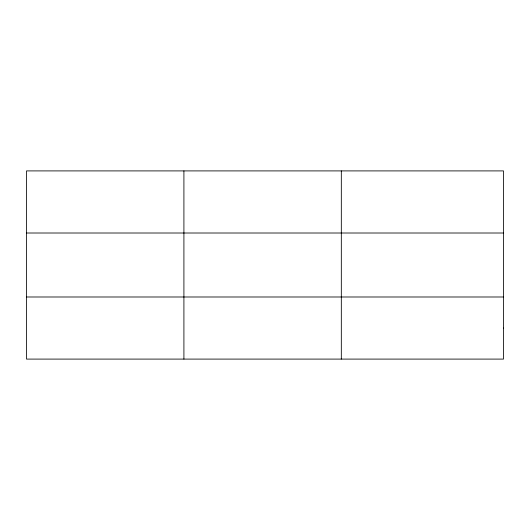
<?xml version="1.0" encoding="UTF-8"?>
<svg xmlns="http://www.w3.org/2000/svg" width="530" height="530" viewBox="0 0 530 530"><rect width="100%" height="100%" fill="white"/><g stroke="black" fill="none" stroke-linecap="round" stroke-linejoin="round"><path stroke-width="0.79" d="M183.91 359.095L183.91 170.905M341.32 359.095L341.32 170.905M26.5 233.008L503.5 233.008M26.5 296.992L503.5 296.992M503.5 328.043L503.5 359.095L26.5 359.095L26.5 170.905L503.5 170.905L503.5 328.043"/></g></svg>
